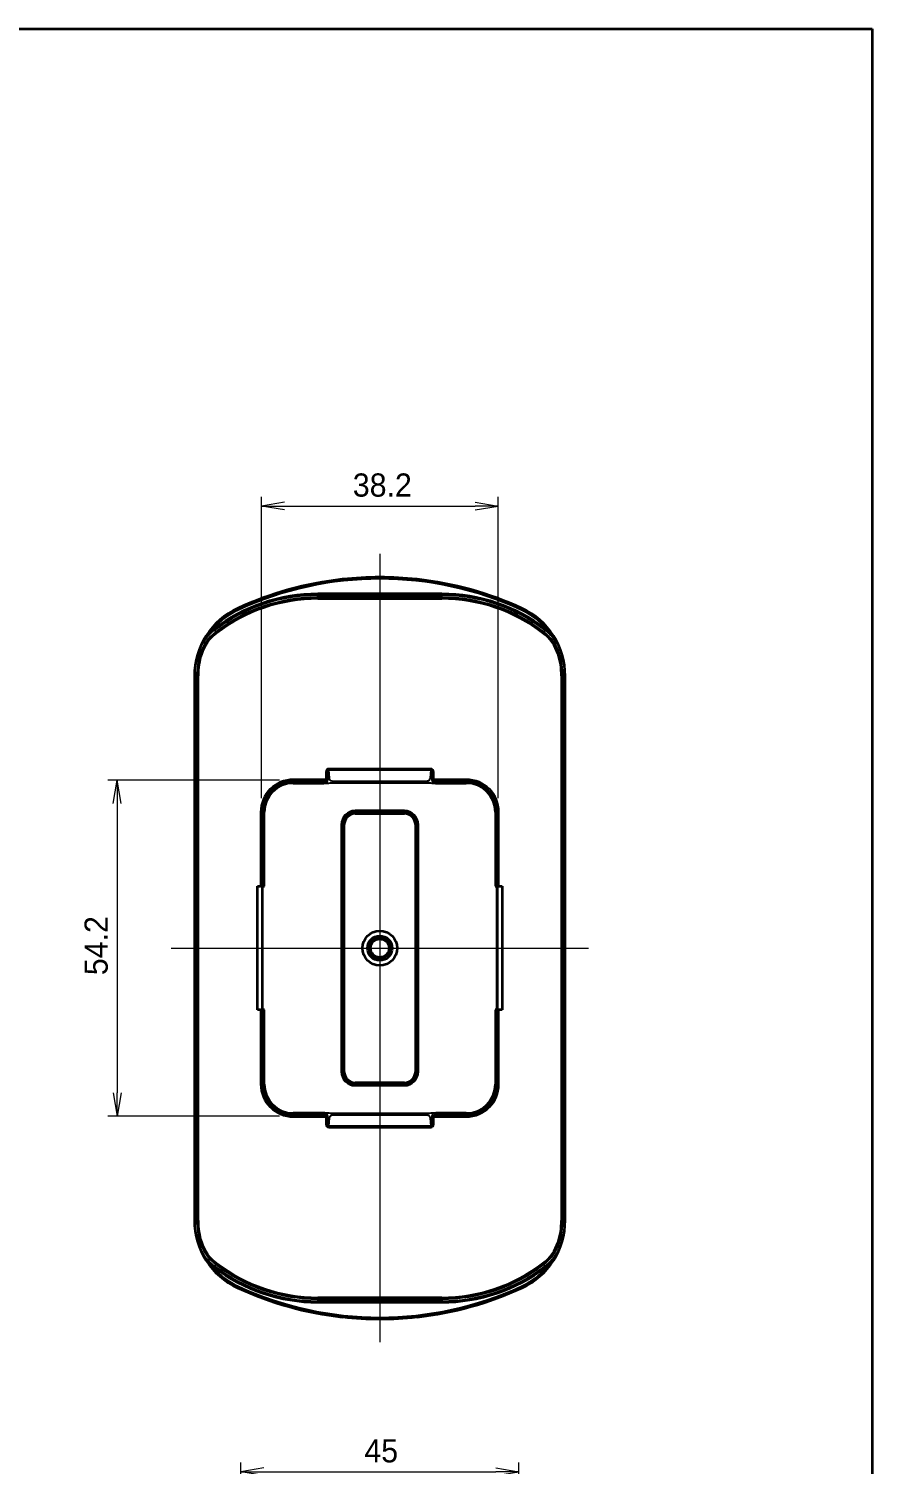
# Model space of a CAD drawing. Header units: millimetres. Extents: x 204 to 2721, y 201 to 622.
# Drawn here: x 2248.2 to 2384.7, y 390 to 622.2 of the extents above; entities that cross this region are included whole.
import ezdxf

# ---------------------------------------------------------------- set-up
doc = ezdxf.new("R2010")
doc.units = ezdxf.units.MM
doc.header["$LTSCALE"] = 1.5
doc.layers.get('Defpoints').update_dxf_attribs({"lineweight": 25})
for name, color, linetype, lineweight in [('Border (ISO)', 7, 'Continuous', 35), ('Centerline (ISO)', 131, 'Continuous', 18), ('Dimension (ISO)', 7, 'Continuous', 18), ('Visible (ISO)', 7, 'Continuous', 35), ('Visible Narrow (ISO)', 7, 'Continuous', 25)]:
    doc.layers.add(name, color=color, linetype=linetype, lineweight=lineweight)
doc.styles.add('Note Text (TK)', font='MS PGothic.ttf')
doc.dimstyles.new('Default - Method 1b (TK)', dxfattribs={"dimscale": 1.5, "dimtxt": 2.5, "dimasz": 2.5, "dimexe": 1, "dimexo": 1.5, "dimgap": 1, "dimtad": 1, "dimtoh": 1, "dimdsep": 46, "dimtxsty": 'Note Text (TK)', "dimblk": 'OPEN', "dimcen": 0.09, "dimdle": 5, "dimclrd": 100, "dimclre": 100, "dimclrt": 7, "dimadec": 1, "dimazin": 1, "dimtfac": 1, "dimtmove": 0, "dimatfit": 3, "dimldrblk": 'OPEN', "dimfxl": 1, "dimtolj": 1, "dimlwd": -1, "dimlwe": -1, "dimarcsym": 0})

# ---------------------------------------------------------------- blocks, each defined once
blk = doc.blocks.new('図面枠 tk図枠')
at = {"layer": 'Border (ISO)'}
for p, q in [((14.5, 289), (405.5, 289)), ((405.5, 289), (405.5, 8))]:
    blk.add_line(p, q, dxfattribs=at)
blk = doc.blocks.new('_Open')
at = {"color": 0, "linetype": 'ByBlock', "lineweight": -2}
for p, q in [((-1, 0.167), (0, 0)), ((-1, -0.167), (0, 0)), ((0, 0), (-1, 0))]:
    blk.add_line(p, q, dxfattribs=at)
blk = doc.blocks.new('*D169')
at = {"layer": 'Defpoints', "color": 0}
for p in [(2327.56, 388.81), (2282.56, 381.31), (2327.56, 381.31)]:
    blk.add_point(p, dxfattribs=at)
at = {"layer": 'Dimension (ISO)', "color": 100}
for p, q in [((2282.56, 383.56), (2282.56, 390.31)), ((2327.56, 383.56), (2327.56, 390.31)), ((2286.31, 388.81), (2323.81, 388.81))]:
    blk.add_line(p, q, dxfattribs=at)
at = {"layer": 'Dimension (ISO)', "color": 100, "xscale": 3.75, "yscale": 3.75, "zscale": 3.75, "rotation": 180}
blk.add_blockref('_Open', (2282.56, 388.81), dxfattribs=at)
at = {"layer": 'Dimension (ISO)', "color": 100, "xscale": 3.75, "yscale": 3.75, "zscale": 3.75}
blk.add_blockref('_Open', (2327.56, 388.81), dxfattribs=at)
at = {"layer": 'Dimension (ISO)', "color": 7, "insert": (2302.56, 392.18), "char_height": 3.75, "attachment_point": 4, "style": 'Note Text (TK)'}
blk.add_mtext('\\A1;45', dxfattribs=at)
blk = doc.blocks.new('*D133')
at = {"layer": 'Defpoints', "color": 0}
for p in [(2324.22, 545), (2285.89, 495.5), (2324.22, 495.5)]:
    blk.add_point(p, dxfattribs=at)
at = {"layer": 'Dimension (ISO)', "color": 100}
for p, q in [((2285.89, 497.75), (2285.89, 546.5)), ((2324.22, 497.75), (2324.22, 546.5)), ((2289.64, 545), (2320.47, 545))]:
    blk.add_line(p, q, dxfattribs=at)
at = {"layer": 'Dimension (ISO)', "color": 100, "xscale": 3.75, "yscale": 3.75, "zscale": 3.75, "rotation": 180}
blk.add_blockref('_Open', (2285.89, 545), dxfattribs=at)
at = {"layer": 'Dimension (ISO)', "color": 100, "xscale": 3.75, "yscale": 3.75, "zscale": 3.75}
blk.add_blockref('_Open', (2324.22, 545), dxfattribs=at)
at = {"layer": 'Dimension (ISO)', "color": 7, "insert": (2300.69, 548.37), "char_height": 3.75, "attachment_point": 4, "style": 'Note Text (TK)'}
blk.add_mtext('\\A1;38.2', dxfattribs=at)
blk = doc.blocks.new('*D134')
at = {"layer": 'Defpoints', "color": 0}
for p in [(2291.06, 500.66), (2262.56, 446.34), (2291.06, 446.34)]:
    blk.add_point(p, dxfattribs=at)
at = {"layer": 'Dimension (ISO)', "color": 100}
for p, q in [((2288.81, 500.66), (2261.06, 500.66)), ((2262.56, 496.91), (2262.56, 450.09)), ((2288.81, 446.34), (2261.06, 446.34))]:
    blk.add_line(p, q, dxfattribs=at)
at = {"layer": 'Dimension (ISO)', "color": 100, "xscale": 3.75, "yscale": 3.75, "zscale": 3.75}
for p, rotation in [((2262.56, 500.66), 90), ((2262.56, 446.34), 270)]:
    blk.add_blockref('_Open', p, dxfattribs=dict(at, rotation=rotation))
at = {"layer": 'Dimension (ISO)', "color": 7, "insert": (2259.18, 469.13), "char_height": 3.75, "attachment_point": 4, "rotation": 90, "style": 'Note Text (TK)'}
blk.add_mtext('\\A1;54.2', dxfattribs=at)

msp = doc.modelspace()

# ---------------------------------------------------------------- linework, layer by layer
at = {"layer": 'Centerline (ISO)', "linetype": 'Continuous'}
for p, q in [((2305.056, 537.249), (2305.056, 409.749)), ((2271.306, 473.499), (2338.806, 473.499))]:
    msp.add_line(p, q, dxfattribs=at)
at = {"layer": 'Visible (ISO)'}
for p, q in [((2275.064, 517.551), (2275.064, 429.448)), ((2335.047, 429.448), (2335.047, 517.551)), ((2285.256, 483.499), (2285.768, 483.499)), ((2285.256, 463.499), (2285.256, 483.499)), ((2286.018, 483.499), (2285.768, 483.499)), ((2286.018, 483.499), (2286.079, 483.499)), ((2286.079, 483.499), (2286.156, 483.499)), ((2286.079, 463.499), (2286.079, 483.499)), ((2286.156, 483.499), (2286.405, 483.499)), ((2323.706, 483.499), (2323.956, 483.499)), ((2323.956, 483.499), (2324.032, 483.499)), ((2324.032, 483.499), (2324.093, 483.499)), ((2324.032, 483.499), (2324.032, 463.499)), ((2324.343, 483.499), (2324.093, 483.499)), ((2324.343, 483.499), (2324.855, 483.499)), ((2324.855, 483.499), (2324.855, 463.499)), ((2285.768, 463.499), (2285.256, 463.499)), ((2285.768, 463.499), (2286.018, 463.499)), ((2286.079, 463.499), (2286.018, 463.499)), ((2286.156, 463.499), (2286.079, 463.499)), ((2286.405, 463.499), (2286.156, 463.499)), ((2323.956, 463.499), (2323.706, 463.499)), ((2324.032, 463.499), (2323.956, 463.499)), ((2324.093, 463.499), (2324.032, 463.499)), ((2324.093, 463.499), (2324.343, 463.499)), ((2324.855, 463.499), (2324.343, 463.499))]:
    msp.add_line(p, q, dxfattribs=at)
for radius in [2.8, 2, 1.634, 1.5]:
    msp.add_circle((2305.056, 473.499), radius, dxfattribs=at)
for centre, radius, start, end in [((2305.056, 478.499), 54.991, 96.33269, 114.74652), ((2305.056, 478.499), 54.978, 83.73459, 96.26541), ((2305.056, 478.499), 54.991, 65.25348, 83.66731), ((2287.056, 517.551), 11.991, 114.74652, 180), ((2323.056, 517.551), 11.991, 0, 65.25348), ((2287.056, 429.448), 11.991, 180, 245.25348), ((2323.056, 429.448), 11.991, 294.74652, 0), ((2305.056, 468.499), 54.991, 245.25348, 263.66731), ((2305.056, 468.499), 54.991, 276.33269, 294.74652), ((2305.056, 468.499), 54.978, 263.73459, 276.26541)]:
    msp.add_arc(centre, radius, start, end, dxfattribs=at)
for centre, major_axis, start_param, end_param in [((2293.881, 478.499), (-56.011, 0), 4.6198673, 4.6210437), ((2316.23, 478.499), (-56.011, 0), 4.8037342, 4.8049107), ((2293.881, 468.499), (56.011, 0), 4.8037342, 4.8049107), ((2316.23, 468.499), (56.011, 0), 4.6198673, 4.6210437)]:
    msp.add_ellipse(centre, major_axis=major_axis, ratio=0.9798953, start_param=start_param, end_param=end_param, dxfattribs=at)
at = {"layer": 'Visible Narrow (ISO)'}
for p, q in [((2295.033, 530.58), (2295.033, 530.83)), ((2315.079, 530.83), (2295.033, 530.83)), ((2295.033, 530.58), (2315.079, 530.58)), ((2295.033, 530.231), (2295.033, 530.58)), ((2315.079, 530.231), (2295.033, 530.231)), ((2295.033, 530.231), (2295.033, 529.981)), ((2295.033, 529.981), (2315.079, 529.981)), ((2315.079, 530.58), (2315.079, 530.83)), ((2315.079, 530.231), (2315.079, 530.58)), ((2315.079, 530.231), (2315.079, 529.981)), ((2282.036, 528.441), (2282.049, 528.413)), ((2282.049, 528.413), (2282.153, 528.186)), ((2328.062, 528.413), (2327.958, 528.186)), ((2328.075, 528.441), (2328.062, 528.413)), ((2278.228, 524.869), (2278.075, 525.066)), ((2278.296, 524.921), (2278.145, 525.12)), ((2278.508, 524.644), (2278.296, 524.921)), ((2331.603, 524.644), (2331.815, 524.921)), ((2331.815, 524.921), (2331.967, 525.12)), ((2331.883, 524.869), (2332.037, 525.066)), ((2278.66, 524.445), (2278.508, 524.644)), ((2331.603, 524.644), (2331.451, 524.445)), ((2276.016, 521.122), (2275.676, 521.232)), ((2276.016, 521.122), (2276.254, 521.045)), ((2334.095, 521.122), (2333.857, 521.045)), ((2334.436, 521.232), (2334.095, 521.122)), ((2275.064, 517.551), (2275.453, 517.551)), ((2275.453, 517.551), (2275.703, 517.551)), ((2275.453, 517.551), (2275.453, 429.448)), ((2275.703, 429.448), (2275.703, 517.551)), ((2334.658, 517.551), (2334.408, 517.551)), ((2334.408, 517.551), (2334.408, 429.448)), ((2334.658, 429.448), (2334.658, 517.551)), ((2335.047, 517.551), (2334.658, 517.551)), ((2296.318, 501.945), (2296.568, 501.945)), ((2296.318, 501.945), (2296.318, 500.787)), ((2296.568, 500.787), (2296.568, 501.945)), ((2296.568, 501.945), (2296.66, 500.807)), ((2296.805, 502.313), (2296.805, 502.523)), ((2313.306, 502.523), (2296.805, 502.523)), ((2296.805, 502.313), (2313.306, 502.313)), ((2296.91, 501.017), (2296.805, 502.313)), ((2313.306, 502.313), (2313.201, 501.017)), ((2313.306, 502.523), (2313.306, 502.313)), ((2313.451, 500.807), (2313.543, 501.945)), ((2313.543, 501.945), (2313.793, 501.945)), ((2313.543, 501.945), (2313.543, 500.787)), ((2313.793, 500.787), (2313.793, 501.945)), ((2291.056, 500.787), (2291.056, 500.537)), ((2296.318, 500.787), (2291.056, 500.787)), ((2291.056, 500.537), (2296.318, 500.537)), ((2291.056, 500.537), (2291.056, 500.399)), ((2291.056, 500.399), (2291.056, 500.15)), ((2295.892, 500.399), (2291.056, 500.399)), ((2291.056, 500.15), (2295.892, 500.15)), ((2295.892, 500.15), (2295.892, 500.399)), ((2296.318, 500.787), (2296.568, 500.787)), ((2296.318, 500.537), (2296.318, 500.787)), ((2296.318, 500.537), (2296.409, 500.447)), ((2296.659, 500.696), (2296.568, 500.787)), ((2297.583, 500.461), (2297.583, 500.251)), ((2312.529, 500.461), (2297.583, 500.461)), ((2297.583, 500.251), (2312.529, 500.251)), ((2312.529, 500.251), (2312.529, 500.461)), ((2313.543, 500.787), (2313.453, 500.696)), ((2313.543, 500.787), (2313.793, 500.787)), ((2313.702, 500.447), (2313.793, 500.537)), ((2313.793, 500.787), (2313.793, 500.537)), ((2319.056, 500.787), (2313.793, 500.787)), ((2313.793, 500.537), (2319.056, 500.537)), ((2314.219, 500.399), (2314.219, 500.15)), ((2319.056, 500.399), (2314.219, 500.399)), ((2314.219, 500.15), (2319.056, 500.15)), ((2319.056, 500.787), (2319.056, 500.537)), ((2319.056, 500.537), (2319.056, 500.399)), ((2319.056, 500.399), (2319.056, 500.15)), ((2285.768, 495.499), (2286.018, 495.499)), ((2285.768, 495.499), (2285.768, 483.499)), ((2286.018, 483.499), (2286.018, 495.499)), ((2286.018, 495.499), (2286.156, 495.499)), ((2286.156, 495.499), (2286.156, 483.499)), ((2286.156, 495.499), (2286.405, 495.499)), ((2286.405, 483.499), (2286.405, 495.499)), ((2309.056, 495.737), (2301.056, 495.737)), ((2301.056, 495.737), (2301.056, 495.487)), ((2301.056, 495.487), (2309.056, 495.487)), ((2301.056, 495.487), (2301.056, 495.454)), ((2309.056, 495.454), (2301.056, 495.454)), ((2301.056, 495.454), (2301.056, 495.205)), ((2301.056, 495.205), (2309.056, 495.205)), ((2309.056, 495.737), (2309.056, 495.487)), ((2309.056, 495.487), (2309.056, 495.454)), ((2309.056, 495.454), (2309.056, 495.205)), ((2323.956, 495.499), (2323.706, 495.499)), ((2323.706, 495.499), (2323.706, 483.499)), ((2323.956, 483.499), (2323.956, 495.499)), ((2324.093, 495.499), (2323.956, 495.499)), ((2324.343, 495.499), (2324.093, 495.499)), ((2324.093, 495.499), (2324.093, 483.499)), ((2324.343, 483.499), (2324.343, 495.499)), ((2298.818, 493.499), (2298.818, 453.499)), ((2299.068, 493.499), (2298.818, 493.499)), ((2299.068, 453.499), (2299.068, 493.499)), ((2299.068, 493.499), (2299.101, 493.499)), ((2299.101, 493.499), (2299.351, 493.499)), ((2299.101, 493.499), (2299.101, 453.499)), ((2299.351, 453.499), (2299.351, 493.499)), ((2311.01, 493.499), (2310.761, 493.499)), ((2310.761, 493.499), (2310.761, 453.499)), ((2311.01, 453.499), (2311.01, 493.499)), ((2311.043, 493.499), (2311.01, 493.499)), ((2311.293, 493.499), (2311.043, 493.499)), ((2311.043, 493.499), (2311.043, 453.499)), ((2311.293, 453.499), (2311.293, 493.499)), ((2286.106, 463.499), (2286.106, 483.499)), ((2324.005, 463.499), (2324.005, 483.499)), ((2285.768, 463.499), (2285.768, 451.499)), ((2286.018, 451.499), (2286.018, 463.499)), ((2286.156, 463.499), (2286.156, 451.499)), ((2286.405, 451.499), (2286.405, 463.499)), ((2323.706, 463.499), (2323.706, 451.499)), ((2323.956, 451.499), (2323.956, 463.499)), ((2324.093, 463.499), (2324.093, 451.499)), ((2324.343, 451.499), (2324.343, 463.499)), ((2298.818, 453.499), (2299.068, 453.499)), ((2299.068, 453.499), (2299.101, 453.499)), ((2299.351, 453.499), (2299.101, 453.499)), ((2311.01, 453.499), (2310.761, 453.499)), ((2311.043, 453.499), (2311.01, 453.499)), ((2311.293, 453.499), (2311.043, 453.499)), ((2285.768, 451.499), (2286.018, 451.499)), ((2286.018, 451.499), (2286.156, 451.499)), ((2286.156, 451.499), (2286.405, 451.499)), ((2301.056, 451.545), (2301.056, 451.794)), ((2309.056, 451.794), (2301.056, 451.794)), ((2301.056, 451.545), (2309.056, 451.545)), ((2301.056, 451.512), (2301.056, 451.545)), ((2301.056, 451.262), (2301.056, 451.512)), ((2309.056, 451.512), (2301.056, 451.512)), ((2301.056, 451.262), (2309.056, 451.262)), ((2309.056, 451.545), (2309.056, 451.794)), ((2309.056, 451.512), (2309.056, 451.545)), ((2309.056, 451.262), (2309.056, 451.512)), ((2323.956, 451.499), (2323.706, 451.499)), ((2324.093, 451.499), (2323.956, 451.499)), ((2324.343, 451.499), (2324.093, 451.499)), ((2291.056, 446.6), (2291.056, 446.849)), ((2295.892, 446.849), (2291.056, 446.849)), ((2291.056, 446.6), (2295.892, 446.6)), ((2291.056, 446.462), (2291.056, 446.6)), ((2291.056, 446.212), (2291.056, 446.462)), ((2296.318, 446.462), (2291.056, 446.462)), ((2291.056, 446.212), (2296.318, 446.212)), ((2295.892, 446.6), (2295.892, 446.849)), ((2296.409, 446.552), (2296.318, 446.462)), ((2296.318, 446.212), (2296.318, 446.462)), ((2296.568, 446.212), (2296.318, 446.212)), ((2296.318, 446.212), (2296.318, 445.054)), ((2296.568, 446.212), (2296.659, 446.303)), ((2296.568, 445.054), (2296.568, 446.212)), ((2296.66, 446.192), (2296.568, 445.054)), ((2296.805, 444.686), (2296.91, 445.982)), ((2297.583, 446.748), (2297.583, 446.538)), ((2312.529, 446.748), (2297.583, 446.748)), ((2297.583, 446.538), (2312.529, 446.538)), ((2312.529, 446.538), (2312.529, 446.748)), ((2313.201, 445.982), (2313.306, 444.686)), ((2313.543, 445.054), (2313.451, 446.192)), ((2313.453, 446.303), (2313.543, 446.212)), ((2313.793, 446.212), (2313.543, 446.212)), ((2313.543, 446.212), (2313.543, 445.054)), ((2313.793, 446.462), (2313.702, 446.552)), ((2313.793, 446.462), (2313.793, 446.212)), ((2319.056, 446.462), (2313.793, 446.462)), ((2313.793, 446.212), (2319.056, 446.212)), ((2313.793, 445.054), (2313.793, 446.212)), ((2314.219, 446.849), (2314.219, 446.6)), ((2319.056, 446.849), (2314.219, 446.849)), ((2314.219, 446.6), (2319.056, 446.6)), ((2319.056, 446.6), (2319.056, 446.849)), ((2319.056, 446.462), (2319.056, 446.6)), ((2319.056, 446.212), (2319.056, 446.462)), ((2296.568, 445.054), (2296.318, 445.054)), ((2296.805, 444.476), (2296.805, 444.686)), ((2313.306, 444.686), (2296.805, 444.686)), ((2296.805, 444.476), (2313.306, 444.476)), ((2313.306, 444.686), (2313.306, 444.476)), ((2313.793, 445.054), (2313.543, 445.054)), ((2275.064, 429.448), (2275.453, 429.448)), ((2275.453, 429.448), (2275.703, 429.448)), ((2334.658, 429.448), (2334.408, 429.448)), ((2335.047, 429.448), (2334.658, 429.448)), ((2276.016, 425.877), (2275.676, 425.767)), ((2276.016, 425.877), (2276.254, 425.954)), ((2334.095, 425.877), (2333.857, 425.954)), ((2334.095, 425.877), (2334.436, 425.767)), ((2278.228, 422.13), (2278.075, 421.933)), ((2278.296, 422.078), (2278.145, 421.879)), ((2278.508, 422.355), (2278.296, 422.078)), ((2278.508, 422.355), (2278.66, 422.554)), ((2331.603, 422.355), (2331.451, 422.554)), ((2331.603, 422.355), (2331.815, 422.078)), ((2331.815, 422.078), (2331.967, 421.879)), ((2331.883, 422.13), (2332.037, 421.933)), ((2282.036, 418.558), (2282.049, 418.586)), ((2282.049, 418.586), (2282.153, 418.813)), ((2328.062, 418.586), (2327.958, 418.813)), ((2328.075, 418.558), (2328.062, 418.586)), ((2295.033, 416.768), (2295.033, 417.018)), ((2315.079, 417.018), (2295.033, 417.018)), ((2295.033, 416.768), (2315.079, 416.768)), ((2295.033, 416.768), (2295.033, 416.419)), ((2295.033, 416.419), (2295.033, 416.169)), ((2315.079, 416.419), (2295.033, 416.419)), ((2295.033, 416.169), (2315.079, 416.169)), ((2315.079, 416.768), (2315.079, 417.018)), ((2315.079, 416.768), (2315.079, 416.419)), ((2315.079, 416.419), (2315.079, 416.169))]:
    msp.add_line(p, q, dxfattribs=at)
for centre, radius, start, end in [((2305.056, 478.499), 54.961, 65.25348, 114.74652), ((2305.056, 478.499), 54.711, 65.25348, 114.74652), ((2295.033, 502.999), 27.83, 90, 127.36004), ((2295.033, 502.999), 27.58, 90, 127.36004), ((2295.033, 502.999), 27.231, 90, 127.36004), ((2295.033, 502.999), 26.981, 90, 127.36004), ((2315.079, 502.999), 27.83, 52.63996, 90), ((2315.079, 502.999), 27.58, 52.63996, 90), ((2315.079, 502.999), 27.231, 52.63996, 90), ((2315.079, 502.999), 26.981, 52.63996, 90), ((2287.056, 517.551), 11.961, 114.74652, 162.07428), ((2287.056, 517.551), 11.711, 114.74652, 140.07739), ((2323.056, 517.551), 11.711, 39.92261, 65.25348), ((2323.056, 517.551), 11.961, 17.92572, 65.25348), ((2282.896, 518.896), 7.83, 127.36004, 128.00721), ((2282.896, 518.896), 7.58, 127.36004, 128.00721), ((2327.215, 518.896), 7.58, 51.99279, 52.63996), ((2327.215, 518.896), 7.83, 51.99279, 52.63996), ((2282.896, 518.896), 7.231, 127.36004, 162.07428), ((2282.896, 518.896), 6.981, 127.36004, 162.07428), ((2327.215, 518.896), 6.981, 17.92572, 52.63996), ((2327.215, 518.896), 7.231, 17.92572, 52.63996), ((2287.056, 517.551), 11.603, 162.07428, 180), ((2287.056, 517.551), 11.353, 162.07428, 180), ((2323.056, 517.551), 11.353, 0, 17.92572), ((2323.056, 517.551), 11.603, 0, 17.92572), ((2291.056, 495.499), 5.287, 90, 180), ((2291.056, 495.499), 5.038, 90, 180), ((2291.056, 495.499), 4.9, 90, 180), ((2291.056, 495.499), 4.65, 90, 180), ((2319.056, 495.499), 5.287, 0, 90), ((2319.056, 495.499), 5.038, 0, 90), ((2319.056, 495.499), 4.9, 0, 90), ((2319.056, 495.499), 4.65, 0, 90), ((2301.056, 493.499), 2.237, 90, 180), ((2301.056, 493.499), 1.988, 90, 180), ((2301.056, 493.499), 1.955, 90, 180), ((2301.056, 493.499), 1.705, 90, 180), ((2309.056, 493.499), 2.237, 0, 90), ((2309.056, 493.499), 1.988, 0, 90), ((2309.056, 493.499), 1.955, 0, 90), ((2309.056, 493.499), 1.705, 0, 90), ((2301.056, 453.499), 2.237, 180, 270), ((2301.056, 453.499), 1.988, 180, 270), ((2301.056, 453.499), 1.955, 180, 270), ((2301.056, 453.499), 1.705, 180, 270), ((2309.056, 453.499), 2.237, 270, 0), ((2309.056, 453.499), 1.988, 270, 0), ((2309.056, 453.499), 1.705, 270, 0), ((2309.056, 453.499), 1.955, 270, 0), ((2291.056, 451.499), 5.287, 180, 270), ((2291.056, 451.499), 5.038, 180, 270), ((2291.056, 451.499), 4.9, 180, 270), ((2291.056, 451.499), 4.65, 180, 270), ((2319.056, 451.499), 5.038, 270, 0), ((2319.056, 451.499), 4.65, 270, 0), ((2319.056, 451.499), 4.9, 270, 0), ((2319.056, 451.499), 5.287, 270, 0), ((2287.056, 429.448), 11.603, 180, 197.92572), ((2287.056, 429.448), 11.353, 180, 197.92572), ((2323.056, 429.448), 11.353, 342.07428, 0), ((2323.056, 429.448), 11.603, 342.07428, 0), ((2287.056, 429.448), 11.961, 197.92572, 245.25348), ((2282.896, 428.103), 7.231, 197.92572, 232.63996), ((2282.896, 428.103), 6.981, 197.92572, 232.63996), ((2323.056, 429.448), 11.961, 294.74652, 342.07428), ((2327.215, 428.103), 6.981, 307.36004, 342.07428), ((2327.215, 428.103), 7.231, 307.36004, 342.07428), ((2282.896, 428.103), 7.83, 231.99279, 232.63996), ((2287.056, 429.448), 11.711, 219.92261, 245.25348), ((2295.033, 443.999), 27.83, 232.63996, 270), ((2282.896, 428.103), 7.58, 231.99279, 232.63996), ((2295.033, 443.999), 27.58, 232.63996, 270), ((2295.033, 443.999), 27.231, 232.63996, 270), ((2295.033, 443.999), 26.981, 232.63996, 270), ((2315.079, 443.999), 26.981, 270, 307.36004), ((2315.079, 443.999), 27.231, 270, 307.36004), ((2315.079, 443.999), 27.58, 270, 307.36004), ((2315.079, 443.999), 27.83, 270, 307.36004), ((2323.056, 429.448), 11.711, 294.74652, 320.07739), ((2327.215, 428.103), 7.58, 307.36004, 308.00721), ((2327.215, 428.103), 7.83, 307.36004, 308.00721), ((2305.056, 468.499), 54.961, 245.25348, 294.74652), ((2305.056, 468.499), 54.711, 245.25348, 294.74652)]:
    msp.add_arc(centre, radius, start, end, dxfattribs=at)
for centre, major_axis, ratio, start_param, end_param in [((2296.819, 501.928), (-0.048, 0.594), 0.839483, 6.2150978, 7.7575176), ((2296.819, 501.928), (-0.031, 0.384), 0.6481152, 6.2150978, 7.7575176), ((2313.292, 501.928), (0.048, 0.594), 0.839483, 4.808853, 6.3512728), ((2313.292, 501.928), (0.031, 0.384), 0.6481152, 4.808853, 6.3512728), ((2296.318, 500.787), (0.177, 0.177), 0.9972647, 3.9283603, 5.4964176), ((2296.409, 500.696), (0.177, 0.177), 0.9972647, 3.9283603, 5.4964176), ((2296.659, 500.757), (0, -0.0604), 0.052336, 6.2308971, 8.8524364), ((2296.91, 500.807), (-0.249, -0.02), 0.839483, 4.6443015, 6.1867212), ((2313.201, 500.807), (0.249, -0.02), 0.839483, 0.0964641, 1.6388838), ((2313.453, 500.757), (0, -0.0604), 0.052336, 3.7139342, 6.3354736), ((2313.702, 500.696), (0.177, -0.177), 0.9972647, 3.9283603, 5.4964176), ((2313.793, 500.787), (0.177, -0.177), 0.9972647, 3.9283603, 5.4964176), ((2296.318, 446.212), (-0.177, 0.177), 0.9972647, 3.9283603, 5.4964176), ((2296.409, 446.303), (-0.177, 0.177), 0.9972647, 3.9283603, 5.4964176), ((2296.659, 446.242), (0, 0.0604), 0.052336, 3.7139342, 6.3354736), ((2296.91, 446.192), (-0.249, 0.02), 0.839483, 0.0964641, 1.6388838), ((2313.201, 446.192), (0.249, 0.02), 0.839483, 4.6443015, 6.1867212), ((2313.453, 446.242), (0, 0.0604), 0.052336, 6.2308971, 8.8524364), ((2313.702, 446.303), (-0.177, -0.177), 0.9972647, 3.9283603, 5.4964176), ((2313.793, 446.212), (-0.177, -0.177), 0.9972647, 3.9283603, 5.4964176), ((2296.819, 445.071), (-0.048, -0.594), 0.839483, 4.808853, 6.3512728), ((2296.819, 445.071), (-0.031, -0.384), 0.6481152, 4.808853, 6.3512728), ((2313.292, 445.071), (0.031, -0.384), 0.6481152, 6.2150978, 7.7575176), ((2313.292, 445.071), (0.048, -0.594), 0.839483, 6.2150978, 7.7575176)]:
    msp.add_ellipse(centre, major_axis=major_axis, ratio=ratio, start_param=start_param, end_param=end_param, dxfattribs=at)
for points, knots in [([(2278.075, 525.066), (2277.799, 524.8), (2277.539, 524.517), (2277.057, 523.921), (2276.835, 523.61), (2276.634, 523.288), (2276.433, 522.967), (2276.252, 522.632), (2275.931, 521.944), (2275.792, 521.59), (2275.676, 521.232)], [0, 0, 0, 0, 0.11674482, 0.11674482, 0.23348963, 0.23348963, 0.23348963, 0.35023445, 0.35023445, 0.46697927, 0.46697927, 0.46697927, 0.46697927]), ([(2275.676, 521.232), (2275.791, 521.586), (2275.934, 521.934), (2276.269, 522.605), (2276.462, 522.928), (2276.676, 523.235), (2276.891, 523.541), (2277.13, 523.834), (2277.651, 524.382), (2277.932, 524.637), (2278.228, 524.869)], [-0.46697927, -0.46697927, -0.46697927, -0.46697927, -0.35023445, -0.35023445, -0.23348963, -0.23348963, -0.23348963, -0.11674482, -0.11674482, 0, 0, 0, 0]), ([(2331.883, 524.869), (2332.458, 524.419), (2332.974, 523.881), (2333.844, 522.663), (2334.197, 521.962), (2334.436, 521.232)], [-0.46513102, -0.46513102, -0.46513102, -0.46513102, -0.2387136, -0.2387136, 0.00184825, 0.00184825, 0.00184825, 0.00184825]), ([(2334.436, 521.232), (2334.196, 521.971), (2333.859, 522.687), (2333.047, 523.967), (2332.571, 524.551), (2332.037, 525.066)], [-0.00184825, -0.00184825, -0.00184825, -0.00184825, 0.2387136, 0.2387136, 0.46513102, 0.46513102, 0.46513102, 0.46513102]), ([(2296.409, 500.447), (2296.418, 500.438), (2296.414, 500.426), (2296.339, 500.416), (2296.263, 500.405), (2296.131, 500.4), (2295.971, 500.4), (2295.946, 500.399), (2295.919, 500.399), (2295.892, 500.399)], [0, 0, 0, 0, 0.457745, 0.457745, 0.457745, 0.925108, 0.925108, 0.925108, 1, 1, 1, 1]), ([(2295.892, 500.15), (2295.936, 500.15), (2296.043, 500.153), (2296.23, 500.164), (2296.485, 500.179), (2296.739, 500.202), (2297.026, 500.222), (2297.242, 500.237), (2297.427, 500.248), (2297.511, 500.25), (2297.54, 500.251), (2297.567, 500.251), (2297.583, 500.251)], [0, 0, 0, 0, 0.2665065, 0.2665065, 0.2665065, 0.6309685, 0.6309685, 0.6309685, 0.903993, 0.903993, 0.903993, 1, 1, 1, 1]), ([(2297.583, 500.461), (2297.41, 500.461), (2297.246, 500.486), (2297.128, 500.576), (2296.994, 500.678), (2296.929, 500.852), (2296.915, 500.97), (2296.913, 500.987), (2296.911, 501.002), (2296.91, 501.017)], [0, 0, 0, 0, 0.4345332, 0.4345332, 0.4345332, 0.928603, 0.928603, 0.928603, 1, 1, 1, 1]), ([(2313.201, 501.017), (2313.193, 500.922), (2313.168, 500.782), (2313.071, 500.663), (2312.972, 500.542), (2312.822, 500.474), (2312.651, 500.463), (2312.612, 500.461), (2312.57, 500.461), (2312.529, 500.461)], [0, 0, 0, 0, 0.4453258, 0.4453258, 0.4453258, 0.8950634, 0.8950634, 0.8950634, 1, 1, 1, 1]), ([(2312.529, 500.251), (2312.573, 500.251), (2312.68, 500.247), (2312.866, 500.237), (2313.121, 500.222), (2313.375, 500.199), (2313.663, 500.178), (2313.878, 500.163), (2314.064, 500.153), (2314.147, 500.151), (2314.177, 500.15), (2314.203, 500.15), (2314.219, 500.15)], [0, 0, 0, 0, 0.2665065, 0.2665065, 0.2665065, 0.6309685, 0.6309685, 0.6309685, 0.903993, 0.903993, 0.903993, 1, 1, 1, 1]), ([(2314.219, 500.399), (2314.048, 500.399), (2313.898, 500.402), (2313.807, 500.411), (2313.717, 500.421), (2313.693, 500.434), (2313.699, 500.443), (2313.7, 500.444), (2313.701, 500.446), (2313.702, 500.447)], [0, 0, 0, 0, 0.4767515, 0.4767515, 0.4767515, 0.9451722, 0.9451722, 0.9451722, 1, 1, 1, 1]), ([(2297.583, 446.748), (2297.539, 446.748), (2297.431, 446.752), (2297.245, 446.762), (2296.99, 446.777), (2296.736, 446.8), (2296.448, 446.821), (2296.233, 446.836), (2296.047, 446.846), (2295.964, 446.848), (2295.935, 446.849), (2295.908, 446.849), (2295.892, 446.849)], [0, 0, 0, 0, 0.2665065, 0.2665065, 0.2665065, 0.6309685, 0.6309685, 0.6309685, 0.903993, 0.903993, 0.903993, 1, 1, 1, 1]), ([(2295.892, 446.6), (2296.063, 446.6), (2296.213, 446.597), (2296.305, 446.588), (2296.394, 446.578), (2296.419, 446.565), (2296.412, 446.556), (2296.411, 446.555), (2296.41, 446.553), (2296.409, 446.552)], [0, 0, 0, 0, 0.4767515, 0.4767515, 0.4767515, 0.9451722, 0.9451722, 0.9451722, 1, 1, 1, 1]), ([(2296.91, 445.982), (2296.918, 446.077), (2296.943, 446.217), (2297.04, 446.336), (2297.139, 446.457), (2297.289, 446.525), (2297.46, 446.536), (2297.5, 446.538), (2297.541, 446.538), (2297.583, 446.538)], [0, 0, 0, 0, 0.4453258, 0.4453258, 0.4453258, 0.8950634, 0.8950634, 0.8950634, 1, 1, 1, 1]), ([(2314.219, 446.849), (2314.175, 446.849), (2314.068, 446.846), (2313.882, 446.835), (2313.627, 446.82), (2313.373, 446.797), (2313.085, 446.777), (2312.869, 446.762), (2312.684, 446.751), (2312.601, 446.749), (2312.571, 446.748), (2312.544, 446.748), (2312.529, 446.748)], [0, 0, 0, 0, 0.2665065, 0.2665065, 0.2665065, 0.6309685, 0.6309685, 0.6309685, 0.903993, 0.903993, 0.903993, 1, 1, 1, 1]), ([(2312.529, 446.538), (2312.701, 446.538), (2312.866, 446.513), (2312.983, 446.423), (2313.117, 446.321), (2313.182, 446.147), (2313.197, 446.029), (2313.199, 446.012), (2313.2, 445.997), (2313.201, 445.982)], [0, 0, 0, 0, 0.4345332, 0.4345332, 0.4345332, 0.928603, 0.928603, 0.928603, 1, 1, 1, 1]), ([(2313.702, 446.552), (2313.694, 446.561), (2313.697, 446.573), (2313.772, 446.583), (2313.848, 446.594), (2313.98, 446.599), (2314.14, 446.599), (2314.166, 446.6), (2314.192, 446.6), (2314.219, 446.6)], [0, 0, 0, 0, 0.457745, 0.457745, 0.457745, 0.925108, 0.925108, 0.925108, 1, 1, 1, 1]), ([(2278.228, 422.13), (2277.653, 422.58), (2277.137, 423.118), (2276.268, 424.336), (2275.914, 425.037), (2275.676, 425.767)], [-0.46513102, -0.46513102, -0.46513102, -0.46513102, -0.2387136, -0.2387136, 0.00184825, 0.00184825, 0.00184825, 0.00184825]), ([(2275.676, 425.767), (2275.916, 425.028), (2276.252, 424.312), (2277.065, 423.032), (2277.54, 422.448), (2278.075, 421.933)], [-0.00184825, -0.00184825, -0.00184825, -0.00184825, 0.2387136, 0.2387136, 0.46513102, 0.46513102, 0.46513102, 0.46513102]), ([(2334.436, 425.767), (2334.32, 425.413), (2334.178, 425.065), (2333.842, 424.394), (2333.65, 424.071), (2333.435, 423.764), (2333.22, 423.458), (2332.981, 423.165), (2332.461, 422.617), (2332.18, 422.362), (2331.883, 422.13)], [-0.46697927, -0.46697927, -0.46697927, -0.46697927, -0.35023445, -0.35023445, -0.23348963, -0.23348963, -0.23348963, -0.11674482, -0.11674482, 0, 0, 0, 0]), ([(2332.037, 421.933), (2332.312, 422.199), (2332.572, 422.482), (2333.055, 423.078), (2333.276, 423.389), (2333.477, 423.711), (2333.678, 424.032), (2333.86, 424.367), (2334.18, 425.055), (2334.319, 425.409), (2334.436, 425.767)], [0, 0, 0, 0, 0.11674482, 0.11674482, 0.23348963, 0.23348963, 0.23348963, 0.35023445, 0.35023445, 0.46697927, 0.46697927, 0.46697927, 0.46697927])]:
    msp.add_open_spline(points, degree=3, knots=knots, dxfattribs=at)

# ---------------------------------------------------------------- block references
at = {"xscale": 1.5, "yscale": 1.5, "zscale": 1.5}
msp.add_blockref('図面枠 tk図枠', (1776.498, 188.698), dxfattribs=at)

# ---------------------------------------------------------------- dimensions: what is measured, and where the dimension line sits
at = {"layer": 'Dimension (ISO)', "color": 100}
for base, p1, p2, angle, override, picture, middle in [((2324.218, 544.999), (2285.893, 495.499), (2324.218, 495.499), 180, {"dimgap": 1, "dimtoh": 0, "dimdec": 1, "dimlfac": 0.996743, "dimtol": 0, "dimlim": 0, "dimtp": 0, "dimtm": 0, "dimtdec": 1, "dimtofl": 0, "dimatfit": 1}, '*D133', (2305.056, 544.999)), ((2262.556, 446.337), (2291.056, 500.662), (2291.056, 446.337), 90, {"dimgap": 1, "dimtoh": 0, "dimdec": 1, "dimlfac": 0.997702, "dimtol": 0, "dimlim": 0, "dimtp": 0, "dimtm": 0, "dimtdec": 1, "dimtofl": 0, "dimatfit": 1}, '*D134', (2262.556, 473.499)), ((2327.556, 388.806), (2282.556, 381.306), (2327.556, 381.306), 180, {"dimgap": 1, "dimtoh": 0, "dimdec": 1, "dimtol": 0, "dimlim": 0, "dimtp": 0, "dimtm": 0, "dimtdec": 1, "dimtofl": 0, "dimatfit": 1}, '*D169', (2305.056, 388.806))]:
    dim = msp.add_linear_dim(base=base, p1=p1, p2=p2, angle=angle, dimstyle='Default - Method 1b (TK)', override=override, dxfattribs=at)
    dim.commit()
    dim.dimension.update_dxf_attribs({"geometry": picture, "text_midpoint": middle, "dimtype": 160})

doc.saveas('drawing.dxf')
